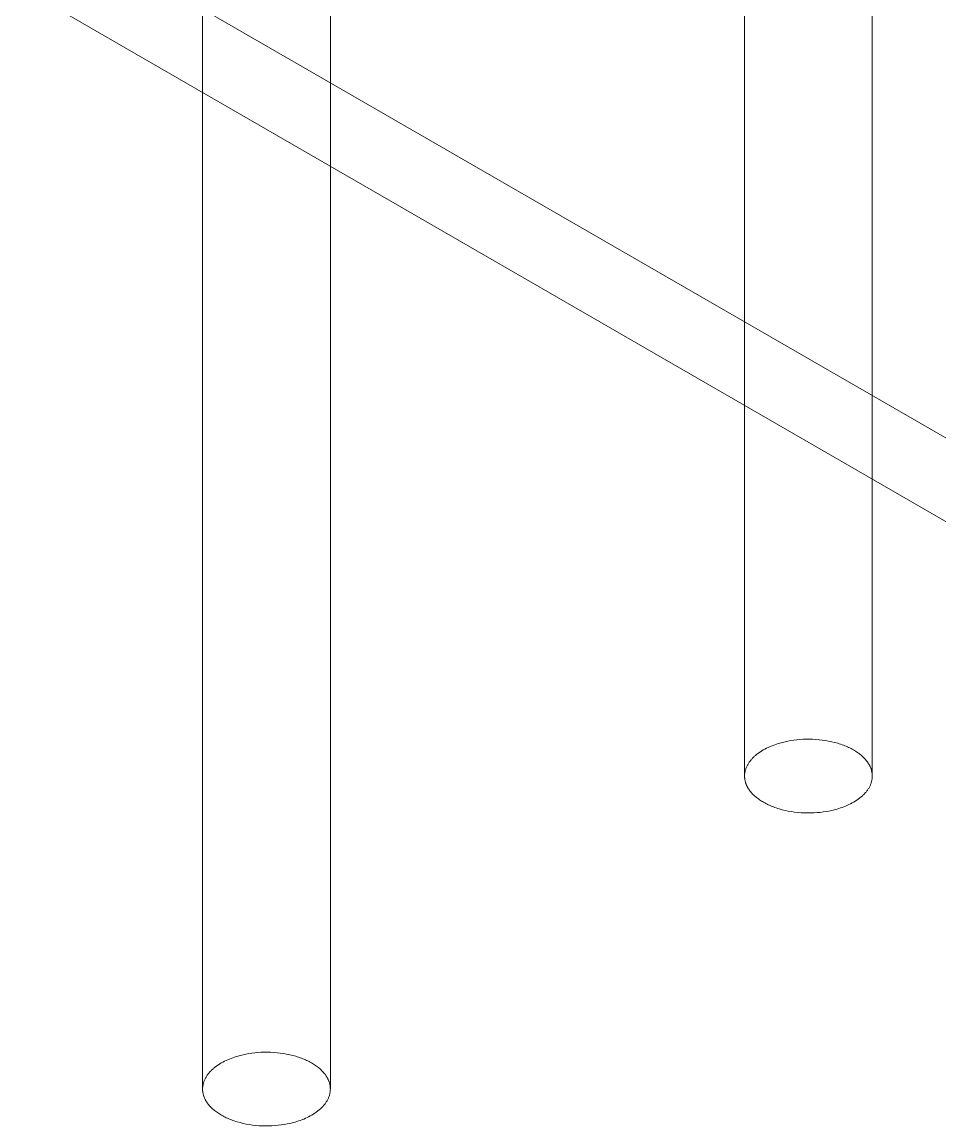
# Model space of a CAD drawing. Header units: millimetres. Extents: x -263 to 4879, y -277 to 2995.
# Drawn here: x 3962.8 to 4026.8, y 2009.5 to 2086.5 of the extents above; entities that cross this region are included whole.
import ezdxf

# ---------------------------------------------------------------- set-up
doc = ezdxf.new("R2010")
doc.units = ezdxf.units.MM
doc.layers.add('ZANO_R', color=7, linetype='Continuous', lineweight=0)

msp = doc.modelspace()

# ---------------------------------------------------------------- linework, layer by layer
at = {"layer": 'ZANO_R'}
for p, q in [((4013.203, 2033.898), (4013.203, 2121.267)), ((4022.123, 2121.262), (4022.123, 2033.898)), ((3975.359, 2012.049), (3975.359, 2099.417)), ((3984.279, 2099.412), (3984.279, 2012.049)), ((4096.858, 2017.308), (3962.753, 2094.733)), ((4096.858, 2011.482), (3962.753, 2088.907)), ((4015.071, 2035.994), (4015.189, 2036.041)), ((4015.189, 2036.041), (4015.308, 2036.085)), ((4015.308, 2036.085), (4015.427, 2036.127)), ((4015.427, 2036.127), (4015.548, 2036.165)), ((4015.548, 2036.165), (4015.669, 2036.202)), ((4015.669, 2036.202), (4015.849, 2036.251)), ((4015.849, 2036.251), (4016.035, 2036.296)), ((4016.035, 2036.296), (4016.229, 2036.337)), ((4016.229, 2036.337), (4016.428, 2036.373)), ((4016.428, 2036.373), (4016.633, 2036.404)), ((4016.633, 2036.404), (4016.843, 2036.43)), ((4016.843, 2036.43), (4017.058, 2036.45)), ((4017.058, 2036.45), (4017.277, 2036.464)), ((4017.277, 2036.464), (4017.499, 2036.472)), ((4017.499, 2036.472), (4017.724, 2036.473)), ((4017.724, 2036.473), (4017.95, 2036.468)), ((4017.95, 2036.468), (4018.177, 2036.456)), ((4018.177, 2036.456), (4018.404, 2036.438)), ((4018.404, 2036.438), (4018.629, 2036.412)), ((4018.629, 2036.412), (4018.853, 2036.38)), ((4018.853, 2036.38), (4019.074, 2036.341)), ((4019.074, 2036.341), (4019.291, 2036.296)), ((4019.291, 2036.296), (4019.503, 2036.244)), ((4019.503, 2036.244), (4019.71, 2036.186)), ((4019.71, 2036.186), (4019.811, 2036.155)), ((4019.811, 2036.155), (4019.911, 2036.123)), ((4019.911, 2036.123), (4020.009, 2036.089)), ((4020.009, 2036.089), (4020.105, 2036.053)), ((4020.105, 2036.053), (4020.199, 2036.017)), ((4013.847, 2035.232), (4013.889, 2035.27)), ((4013.889, 2035.27), (4013.931, 2035.308)), ((4013.931, 2035.308), (4013.974, 2035.346)), ((4013.974, 2035.346), (4014.018, 2035.382)), ((4014.018, 2035.382), (4014.064, 2035.419)), ((4014.064, 2035.419), (4014.11, 2035.455)), ((4014.11, 2035.455), (4014.205, 2035.525)), ((4014.205, 2035.525), (4014.304, 2035.592)), ((4014.304, 2035.592), (4014.406, 2035.657)), ((4014.406, 2035.657), (4014.511, 2035.72)), ((4014.511, 2035.72), (4014.618, 2035.78)), ((4014.618, 2035.78), (4014.728, 2035.837)), ((4014.728, 2035.837), (4014.841, 2035.892)), ((4014.841, 2035.892), (4014.955, 2035.945)), ((4014.955, 2035.945), (4015.071, 2035.994)), ((4020.199, 2036.017), (4020.291, 2035.979)), ((4020.291, 2035.979), (4020.381, 2035.94)), ((4020.381, 2035.94), (4020.469, 2035.9)), ((4020.469, 2035.9), (4020.555, 2035.859)), ((4020.555, 2035.859), (4020.638, 2035.817)), ((4020.638, 2035.817), (4020.72, 2035.774)), ((4020.72, 2035.774), (4020.799, 2035.73)), ((4020.799, 2035.73), (4020.875, 2035.685)), ((4020.875, 2035.685), (4020.95, 2035.639)), ((4020.95, 2035.639), (4021.022, 2035.593)), ((4021.022, 2035.593), (4021.091, 2035.546)), ((4021.091, 2035.546), (4021.158, 2035.498)), ((4021.158, 2035.498), (4021.223, 2035.45)), ((4021.223, 2035.45), (4021.285, 2035.401)), ((4021.285, 2035.401), (4021.345, 2035.352)), ((4021.345, 2035.352), (4021.402, 2035.302)), ((4021.402, 2035.302), (4021.457, 2035.252)), ((4021.457, 2035.252), (4021.51, 2035.202)), ((4013.315, 2034.472), (4013.334, 2034.517)), ((4013.334, 2034.517), (4013.353, 2034.561)), ((4013.353, 2034.561), (4013.375, 2034.605)), ((4013.375, 2034.605), (4013.397, 2034.649)), ((4013.397, 2034.649), (4013.421, 2034.693)), ((4013.421, 2034.693), (4013.446, 2034.737)), ((4013.446, 2034.737), (4013.473, 2034.78)), ((4013.473, 2034.78), (4013.5, 2034.823)), ((4013.5, 2034.823), (4013.529, 2034.865)), ((4013.529, 2034.865), (4013.56, 2034.908)), ((4013.56, 2034.908), (4013.592, 2034.949)), ((4013.592, 2034.949), (4013.625, 2034.991)), ((4013.625, 2034.991), (4013.659, 2035.032)), ((4013.659, 2035.032), (4013.694, 2035.073)), ((4013.694, 2035.073), (4013.731, 2035.113)), ((4013.731, 2035.113), (4013.768, 2035.153)), ((4013.768, 2035.153), (4013.807, 2035.193)), ((4013.807, 2035.193), (4013.847, 2035.232)), ((4021.51, 2035.202), (4021.56, 2035.151)), ((4021.56, 2035.151), (4021.607, 2035.101)), ((4021.607, 2035.101), (4021.652, 2035.05)), ((4021.652, 2035.05), (4021.704, 2034.989)), ((4021.704, 2034.989), (4021.753, 2034.926)), ((4021.753, 2034.926), (4021.776, 2034.894)), ((4021.776, 2034.894), (4021.799, 2034.862)), ((4021.799, 2034.862), (4021.821, 2034.83)), ((4021.821, 2034.83), (4021.843, 2034.797)), ((4021.843, 2034.797), (4021.864, 2034.764)), ((4021.864, 2034.764), (4021.884, 2034.73)), ((4021.884, 2034.73), (4021.904, 2034.697)), ((4021.904, 2034.697), (4021.922, 2034.662)), ((4021.922, 2034.662), (4021.94, 2034.628)), ((4021.94, 2034.628), (4021.958, 2034.593)), ((4021.958, 2034.593), (4021.974, 2034.558)), ((4021.974, 2034.558), (4021.99, 2034.523)), ((4021.99, 2034.523), (4022.005, 2034.488)), ((4022.005, 2034.488), (4022.019, 2034.452)), ((4013.204, 2033.859), (4013.203, 2033.898)), ((4013.204, 2033.934), (4013.205, 2033.978)), ((4013.205, 2033.82), (4013.204, 2033.859)), ((4013.205, 2033.978), (4013.208, 2034.023)), ((4013.208, 2033.78), (4013.205, 2033.82)), ((4013.208, 2034.023), (4013.213, 2034.068)), ((4013.211, 2033.741), (4013.208, 2033.78)), ((4013.216, 2033.702), (4013.211, 2033.741)), ((4013.213, 2034.068), (4013.219, 2034.113)), ((4013.219, 2034.113), (4013.226, 2034.158)), ((4013.226, 2034.158), (4013.235, 2034.203)), ((4013.235, 2034.203), (4013.245, 2034.248)), ((4013.245, 2034.248), (4013.256, 2034.293)), ((4013.256, 2034.293), (4013.269, 2034.338)), ((4013.269, 2034.338), (4013.283, 2034.383)), ((4013.283, 2034.383), (4013.298, 2034.428)), ((4013.298, 2034.428), (4013.315, 2034.472)), ((4022.019, 2034.452), (4022.032, 2034.416)), ((4022.032, 2034.416), (4022.045, 2034.379)), ((4022.045, 2034.379), (4022.056, 2034.343)), ((4022.056, 2034.343), (4022.067, 2034.306)), ((4022.067, 2034.306), (4022.077, 2034.269)), ((4022.077, 2034.269), (4022.086, 2034.232)), ((4022.086, 2034.232), (4022.094, 2034.195)), ((4022.094, 2034.195), (4022.101, 2034.157)), ((4022.101, 2034.157), (4022.107, 2034.119)), ((4022.112, 2033.717), (4022.106, 2033.671)), ((4022.107, 2034.119), (4022.112, 2034.081)), ((4022.112, 2034.081), (4022.116, 2034.043)), ((4022.117, 2033.762), (4022.112, 2033.717)), ((4022.116, 2034.043), (4022.119, 2034.005)), ((4022.12, 2033.808), (4022.117, 2033.762)), ((4022.119, 2034.005), (4022.122, 2033.967)), ((4022.123, 2033.853), (4022.12, 2033.808)), ((4022.122, 2033.967), (4022.123, 2033.928)), ((4022.123, 2033.898), (4022.123, 2033.853)), ((4013.222, 2033.664), (4013.216, 2033.702)), ((4013.228, 2033.625), (4013.222, 2033.664)), ((4013.236, 2033.587), (4013.228, 2033.625)), ((4013.245, 2033.549), (4013.236, 2033.587)), ((4013.254, 2033.511), (4013.245, 2033.549)), ((4013.265, 2033.473), (4013.254, 2033.511)), ((4013.276, 2033.435), (4013.265, 2033.473)), ((4013.288, 2033.398), (4013.276, 2033.435)), ((4013.301, 2033.361), (4013.288, 2033.398)), ((4013.316, 2033.324), (4013.301, 2033.361)), ((4013.33, 2033.288), (4013.316, 2033.324)), ((4013.346, 2033.251), (4013.33, 2033.288)), ((4013.363, 2033.216), (4013.346, 2033.251)), ((4013.38, 2033.18), (4013.363, 2033.216)), ((4013.399, 2033.145), (4013.38, 2033.18)), ((4013.418, 2033.11), (4013.399, 2033.145)), ((4013.437, 2033.075), (4013.418, 2033.11)), ((4013.458, 2033.04), (4013.437, 2033.075)), ((4013.479, 2033.006), (4013.458, 2033.04)), ((4013.501, 2032.973), (4013.479, 2033.006)), ((4013.524, 2032.939), (4013.501, 2032.973)), ((4013.547, 2032.906), (4013.524, 2032.939)), ((4021.812, 2032.954), (4021.782, 2032.911)), ((4021.841, 2032.997), (4021.812, 2032.954)), ((4021.869, 2033.041), (4021.841, 2032.997)), ((4021.895, 2033.085), (4021.869, 2033.041)), ((4021.919, 2033.129), (4021.895, 2033.085)), ((4021.943, 2033.173), (4021.919, 2033.129)), ((4021.965, 2033.218), (4021.943, 2033.173)), ((4021.985, 2033.263), (4021.965, 2033.218)), ((4022.004, 2033.308), (4021.985, 2033.263)), ((4022.022, 2033.353), (4022.004, 2033.308)), ((4022.038, 2033.398), (4022.022, 2033.353)), ((4022.053, 2033.444), (4022.038, 2033.398)), ((4022.066, 2033.489), (4022.053, 2033.444)), ((4022.078, 2033.535), (4022.066, 2033.489)), ((4022.089, 2033.58), (4022.078, 2033.535)), ((4022.098, 2033.626), (4022.089, 2033.58)), ((4022.106, 2033.671), (4022.098, 2033.626)), ((4013.571, 2032.874), (4013.547, 2032.906)), ((4013.596, 2032.842), (4013.571, 2032.874)), ((4013.621, 2032.81), (4013.596, 2032.842)), ((4013.674, 2032.747), (4013.621, 2032.81)), ((4013.719, 2032.696), (4013.674, 2032.747)), ((4013.767, 2032.646), (4013.719, 2032.696)), ((4013.817, 2032.595), (4013.767, 2032.646)), ((4013.869, 2032.545), (4013.817, 2032.595)), ((4013.924, 2032.495), (4013.869, 2032.545)), ((4013.981, 2032.445), (4013.924, 2032.495)), ((4014.041, 2032.396), (4013.981, 2032.445)), ((4014.103, 2032.347), (4014.041, 2032.396)), ((4014.168, 2032.299), (4014.103, 2032.347)), ((4014.235, 2032.251), (4014.168, 2032.299)), ((4014.305, 2032.204), (4014.235, 2032.251)), ((4014.377, 2032.158), (4014.305, 2032.204)), ((4021.037, 2032.215), (4020.935, 2032.148)), ((4021.137, 2032.283), (4021.037, 2032.215)), ((4021.233, 2032.355), (4021.137, 2032.283)), ((4021.279, 2032.391), (4021.233, 2032.355)), ((4021.325, 2032.428), (4021.279, 2032.391)), ((4021.369, 2032.466), (4021.325, 2032.428)), ((4021.412, 2032.504), (4021.369, 2032.466)), ((4021.455, 2032.542), (4021.412, 2032.504)), ((4021.496, 2032.582), (4021.455, 2032.542)), ((4021.536, 2032.621), (4021.496, 2032.582)), ((4021.575, 2032.661), (4021.536, 2032.621)), ((4021.612, 2032.702), (4021.575, 2032.661)), ((4021.649, 2032.743), (4021.612, 2032.702)), ((4021.684, 2032.784), (4021.649, 2032.743)), ((4021.718, 2032.826), (4021.684, 2032.784)), ((4021.751, 2032.869), (4021.718, 2032.826)), ((4021.782, 2032.911), (4021.751, 2032.869)), ((4014.451, 2032.112), (4014.377, 2032.158)), ((4014.528, 2032.067), (4014.451, 2032.112)), ((4014.607, 2032.023), (4014.528, 2032.067)), ((4014.688, 2031.98), (4014.607, 2032.023)), ((4014.772, 2031.938), (4014.688, 2031.98)), ((4014.858, 2031.897), (4014.772, 2031.938)), ((4014.946, 2031.857), (4014.858, 2031.897)), ((4015.036, 2031.818), (4014.946, 2031.857)), ((4015.128, 2031.78), (4015.036, 2031.818)), ((4015.222, 2031.744), (4015.128, 2031.78)), ((4015.318, 2031.708), (4015.222, 2031.744)), ((4015.416, 2031.674), (4015.318, 2031.708)), ((4015.515, 2031.642), (4015.416, 2031.674)), ((4015.616, 2031.611), (4015.515, 2031.642)), ((4015.823, 2031.553), (4015.616, 2031.611)), ((4016.036, 2031.501), (4015.823, 2031.553)), ((4016.253, 2031.456), (4016.036, 2031.501)), ((4016.473, 2031.417), (4016.253, 2031.456)), ((4016.697, 2031.385), (4016.473, 2031.417)), ((4018.898, 2031.424), (4018.693, 2031.393)), ((4019.098, 2031.46), (4018.898, 2031.424)), ((4019.291, 2031.501), (4019.098, 2031.46)), ((4019.478, 2031.546), (4019.291, 2031.501)), ((4019.658, 2031.595), (4019.478, 2031.546)), ((4019.78, 2031.632), (4019.658, 2031.595)), ((4019.902, 2031.671), (4019.78, 2031.632)), ((4020.023, 2031.714), (4019.902, 2031.671)), ((4020.143, 2031.758), (4020.023, 2031.714)), ((4020.262, 2031.806), (4020.143, 2031.758)), ((4020.38, 2031.856), (4020.262, 2031.806)), ((4020.495, 2031.909), (4020.38, 2031.856)), ((4020.609, 2031.965), (4020.495, 2031.909)), ((4020.72, 2032.023), (4020.609, 2031.965)), ((4020.829, 2032.085), (4020.72, 2032.023)), ((4020.935, 2032.148), (4020.829, 2032.085)), ((4016.923, 2031.359), (4016.697, 2031.385)), ((4017.15, 2031.341), (4016.923, 2031.359)), ((4017.376, 2031.329), (4017.15, 2031.341)), ((4017.603, 2031.324), (4017.376, 2031.329)), ((4017.827, 2031.325), (4017.603, 2031.324)), ((4018.049, 2031.333), (4017.827, 2031.325)), ((4018.268, 2031.347), (4018.049, 2031.333)), ((4018.483, 2031.367), (4018.268, 2031.347)), ((4018.693, 2031.393), (4018.483, 2031.367)), ((3978.004, 2014.401), (3978.191, 2014.446)), ((3978.191, 2014.446), (3978.384, 2014.487)), ((3978.384, 2014.487), (3978.583, 2014.523)), ((3978.583, 2014.523), (3978.789, 2014.554)), ((3978.789, 2014.554), (3978.999, 2014.58)), ((3978.999, 2014.58), (3979.214, 2014.6)), ((3979.214, 2014.6), (3979.433, 2014.614)), ((3979.433, 2014.614), (3979.655, 2014.622)), ((3979.655, 2014.622), (3979.879, 2014.624)), ((3979.879, 2014.624), (3980.105, 2014.619)), ((3980.105, 2014.619), (3980.332, 2014.607)), ((3980.332, 2014.607), (3980.559, 2014.588)), ((3980.559, 2014.588), (3980.785, 2014.563)), ((3980.785, 2014.563), (3981.008, 2014.531)), ((3981.008, 2014.531), (3981.229, 2014.492)), ((3981.229, 2014.492), (3981.446, 2014.446)), ((3981.446, 2014.446), (3981.659, 2014.395)), ((3976.265, 2013.605), (3976.36, 2013.675)), ((3976.36, 2013.675), (3976.459, 2013.743)), ((3976.459, 2013.743), (3976.561, 2013.808)), ((3976.561, 2013.808), (3976.666, 2013.87)), ((3976.666, 2013.87), (3976.774, 2013.93)), ((3976.774, 2013.93), (3976.884, 2013.988)), ((3976.884, 2013.988), (3976.996, 2014.043)), ((3976.996, 2014.043), (3977.111, 2014.095)), ((3977.111, 2014.095), (3977.227, 2014.144)), ((3977.227, 2014.144), (3977.344, 2014.191)), ((3977.344, 2014.191), (3977.463, 2014.235)), ((3977.463, 2014.235), (3977.583, 2014.277)), ((3977.583, 2014.277), (3977.703, 2014.316)), ((3977.703, 2014.316), (3977.824, 2014.352)), ((3977.824, 2014.352), (3978.004, 2014.401)), ((3981.659, 2014.395), (3981.866, 2014.337)), ((3981.866, 2014.337), (3981.967, 2014.306)), ((3981.967, 2014.306), (3982.066, 2014.273)), ((3982.066, 2014.273), (3982.164, 2014.239)), ((3982.164, 2014.239), (3982.26, 2014.204)), ((3982.26, 2014.204), (3982.354, 2014.167)), ((3982.354, 2014.167), (3982.446, 2014.13)), ((3982.446, 2014.13), (3982.536, 2014.091)), ((3982.536, 2014.091), (3982.624, 2014.051)), ((3982.624, 2014.051), (3982.71, 2014.01)), ((3982.71, 2014.01), (3982.794, 2013.967)), ((3982.794, 2013.967), (3982.875, 2013.924)), ((3982.875, 2013.924), (3982.954, 2013.88)), ((3982.954, 2013.88), (3983.031, 2013.835)), ((3983.031, 2013.835), (3983.105, 2013.79)), ((3983.105, 2013.79), (3983.177, 2013.743)), ((3983.177, 2013.743), (3983.247, 2013.696)), ((3983.247, 2013.696), (3983.314, 2013.649)), ((3975.601, 2012.887), (3975.628, 2012.93)), ((3975.628, 2012.93), (3975.656, 2012.973)), ((3975.656, 2012.973), (3975.685, 2013.016)), ((3975.685, 2013.016), (3975.715, 2013.058)), ((3975.715, 2013.058), (3975.747, 2013.1)), ((3975.747, 2013.1), (3975.78, 2013.141)), ((3975.78, 2013.141), (3975.814, 2013.183)), ((3975.814, 2013.183), (3975.85, 2013.223)), ((3975.85, 2013.223), (3975.886, 2013.264)), ((3975.886, 2013.264), (3975.924, 2013.304)), ((3975.924, 2013.304), (3975.963, 2013.343)), ((3975.963, 2013.343), (3976.003, 2013.382)), ((3976.003, 2013.382), (3976.044, 2013.421)), ((3976.044, 2013.421), (3976.086, 2013.458)), ((3976.086, 2013.458), (3976.129, 2013.496)), ((3976.129, 2013.496), (3976.174, 2013.533)), ((3976.174, 2013.533), (3976.219, 2013.569)), ((3976.219, 2013.569), (3976.265, 2013.605)), ((3983.314, 2013.649), (3983.378, 2013.6)), ((3983.378, 2013.6), (3983.441, 2013.552)), ((3983.441, 2013.552), (3983.5, 2013.502)), ((3983.5, 2013.502), (3983.558, 2013.453)), ((3983.558, 2013.453), (3983.613, 2013.403)), ((3983.613, 2013.403), (3983.665, 2013.352)), ((3983.665, 2013.352), (3983.715, 2013.302)), ((3983.715, 2013.302), (3983.763, 2013.251)), ((3983.763, 2013.251), (3983.808, 2013.2)), ((3983.808, 2013.2), (3983.859, 2013.139)), ((3983.859, 2013.139), (3983.908, 2013.077)), ((3983.908, 2013.077), (3983.932, 2013.045)), ((3983.932, 2013.045), (3983.955, 2013.013)), ((3983.955, 2013.013), (3983.977, 2012.98)), ((3983.977, 2012.98), (3983.998, 2012.947)), ((3983.998, 2012.947), (3984.019, 2012.914)), ((3984.019, 2012.914), (3984.04, 2012.881)), ((3975.361, 2012.129), (3975.364, 2012.174)), ((3975.364, 2012.174), (3975.368, 2012.219)), ((3975.368, 2012.219), (3975.374, 2012.264)), ((3975.374, 2012.264), (3975.381, 2012.309)), ((3975.381, 2012.309), (3975.39, 2012.354)), ((3975.39, 2012.354), (3975.4, 2012.399)), ((3975.4, 2012.399), (3975.411, 2012.444)), ((3975.411, 2012.444), (3975.424, 2012.489)), ((3975.424, 2012.489), (3975.438, 2012.534)), ((3975.438, 2012.534), (3975.454, 2012.578)), ((3975.454, 2012.578), (3975.471, 2012.623)), ((3975.471, 2012.623), (3975.489, 2012.667)), ((3975.489, 2012.667), (3975.509, 2012.712)), ((3975.509, 2012.712), (3975.53, 2012.756)), ((3975.53, 2012.756), (3975.552, 2012.8)), ((3975.552, 2012.8), (3975.576, 2012.844)), ((3975.576, 2012.844), (3975.601, 2012.887)), ((3984.04, 2012.881), (3984.059, 2012.847)), ((3984.059, 2012.847), (3984.078, 2012.813)), ((3984.078, 2012.813), (3984.096, 2012.778)), ((3984.096, 2012.778), (3984.113, 2012.744)), ((3984.113, 2012.744), (3984.13, 2012.709)), ((3984.13, 2012.709), (3984.145, 2012.674)), ((3984.145, 2012.674), (3984.16, 2012.638)), ((3984.16, 2012.638), (3984.175, 2012.602)), ((3984.175, 2012.602), (3984.188, 2012.566)), ((3984.188, 2012.566), (3984.2, 2012.53)), ((3984.2, 2012.53), (3984.212, 2012.493)), ((3984.212, 2012.493), (3984.222, 2012.457)), ((3984.222, 2012.457), (3984.232, 2012.42)), ((3984.232, 2012.42), (3984.241, 2012.382)), ((3984.241, 2012.382), (3984.249, 2012.345)), ((3984.249, 2012.345), (3984.256, 2012.308)), ((3984.256, 2012.308), (3984.262, 2012.27)), ((3984.262, 2012.27), (3984.267, 2012.232)), ((3984.267, 2012.232), (3984.272, 2012.194)), ((3984.272, 2012.194), (3984.275, 2012.156)), ((3984.275, 2012.156), (3984.277, 2012.117)), ((3975.359, 2012.084), (3975.361, 2012.129)), ((3975.359, 2012.009), (3975.359, 2012.049)), ((3975.361, 2011.97), (3975.359, 2012.009)), ((3975.363, 2011.931), (3975.361, 2011.97)), ((3975.367, 2011.892), (3975.363, 2011.931)), ((3975.372, 2011.853), (3975.367, 2011.892)), ((3975.377, 2011.814), (3975.372, 2011.853)), ((3975.384, 2011.776), (3975.377, 2011.814)), ((3975.391, 2011.737), (3975.384, 2011.776)), ((3975.4, 2011.699), (3975.391, 2011.737)), ((3975.41, 2011.661), (3975.4, 2011.699)), ((3975.42, 2011.623), (3975.41, 2011.661)), ((3975.431, 2011.586), (3975.42, 2011.623)), ((3975.444, 2011.548), (3975.431, 2011.586)), ((3975.457, 2011.511), (3975.444, 2011.548)), ((3975.471, 2011.475), (3975.457, 2011.511)), ((3975.486, 2011.438), (3975.471, 2011.475)), ((3975.502, 2011.402), (3975.486, 2011.438)), ((3975.518, 2011.366), (3975.502, 2011.402)), ((3975.536, 2011.33), (3975.518, 2011.366)), ((3984.12, 2011.368), (3984.098, 2011.324)), ((3984.141, 2011.413), (3984.12, 2011.368)), ((3984.16, 2011.458), (3984.141, 2011.413)), ((3984.177, 2011.503), (3984.16, 2011.458)), ((3984.194, 2011.549), (3984.177, 2011.503)), ((3984.209, 2011.594), (3984.194, 2011.549)), ((3984.222, 2011.639), (3984.209, 2011.594)), ((3984.234, 2011.685), (3984.222, 2011.639)), ((3984.244, 2011.731), (3984.234, 2011.685)), ((3984.254, 2011.776), (3984.244, 2011.731)), ((3984.261, 2011.822), (3984.254, 2011.776)), ((3984.268, 2011.867), (3984.261, 2011.822)), ((3984.272, 2011.913), (3984.268, 2011.867)), ((3984.276, 2011.958), (3984.272, 2011.913)), ((3984.278, 2012.004), (3984.276, 2011.958)), ((3984.277, 2012.117), (3984.278, 2012.079)), ((3984.279, 2012.049), (3984.278, 2012.004)), ((3975.554, 2011.295), (3975.536, 2011.33)), ((3975.573, 2011.26), (3975.554, 2011.295)), ((3975.593, 2011.225), (3975.573, 2011.26)), ((3975.614, 2011.191), (3975.593, 2011.225)), ((3975.635, 2011.157), (3975.614, 2011.191)), ((3975.657, 2011.123), (3975.635, 2011.157)), ((3975.68, 2011.09), (3975.657, 2011.123)), ((3975.703, 2011.057), (3975.68, 2011.09)), ((3975.727, 2011.024), (3975.703, 2011.057)), ((3975.752, 2010.992), (3975.727, 2011.024)), ((3975.777, 2010.96), (3975.752, 2010.992)), ((3975.829, 2010.897), (3975.777, 2010.96)), ((3975.875, 2010.847), (3975.829, 2010.897)), ((3975.922, 2010.796), (3975.875, 2010.847)), ((3975.972, 2010.745), (3975.922, 2010.796)), ((3976.025, 2010.695), (3975.972, 2010.745)), ((3976.08, 2010.645), (3976.025, 2010.695)), ((3976.137, 2010.596), (3976.08, 2010.645)), ((3976.197, 2010.546), (3976.137, 2010.596)), ((3983.524, 2010.616), (3983.48, 2010.579)), ((3983.568, 2010.654), (3983.524, 2010.616)), ((3983.61, 2010.693), (3983.568, 2010.654)), ((3983.651, 2010.732), (3983.61, 2010.693)), ((3983.691, 2010.772), (3983.651, 2010.732)), ((3983.73, 2010.812), (3983.691, 2010.772)), ((3983.768, 2010.852), (3983.73, 2010.812)), ((3983.804, 2010.893), (3983.768, 2010.852)), ((3983.84, 2010.935), (3983.804, 2010.893)), ((3983.874, 2010.977), (3983.84, 2010.935)), ((3983.906, 2011.019), (3983.874, 2010.977)), ((3983.938, 2011.062), (3983.906, 2011.019)), ((3983.968, 2011.105), (3983.938, 2011.062)), ((3983.997, 2011.148), (3983.968, 2011.105)), ((3984.024, 2011.191), (3983.997, 2011.148)), ((3984.05, 2011.235), (3984.024, 2011.191)), ((3984.075, 2011.279), (3984.05, 2011.235)), ((3984.098, 2011.324), (3984.075, 2011.279)), ((3976.259, 2010.498), (3976.197, 2010.546)), ((3976.324, 2010.449), (3976.259, 2010.498)), ((3976.391, 2010.402), (3976.324, 2010.449)), ((3976.46, 2010.355), (3976.391, 2010.402)), ((3976.532, 2010.308), (3976.46, 2010.355)), ((3976.607, 2010.263), (3976.532, 2010.308)), ((3976.683, 2010.218), (3976.607, 2010.263)), ((3976.762, 2010.174), (3976.683, 2010.218)), ((3976.844, 2010.131), (3976.762, 2010.174)), ((3976.927, 2010.088), (3976.844, 2010.131)), ((3977.013, 2010.047), (3976.927, 2010.088)), ((3977.101, 2010.007), (3977.013, 2010.047)), ((3977.191, 2009.968), (3977.101, 2010.007)), ((3977.283, 2009.931), (3977.191, 2009.968)), ((3977.377, 2009.894), (3977.283, 2009.931)), ((3977.473, 2009.859), (3977.377, 2009.894)), ((3977.571, 2009.825), (3977.473, 2009.859)), ((3977.671, 2009.792), (3977.571, 2009.825)), ((3982.057, 2009.822), (3981.936, 2009.782)), ((3982.179, 2009.864), (3982.057, 2009.822)), ((3982.299, 2009.909), (3982.179, 2009.864)), ((3982.418, 2009.956), (3982.299, 2009.909)), ((3982.535, 2010.007), (3982.418, 2009.956)), ((3982.651, 2010.06), (3982.535, 2010.007)), ((3982.764, 2010.115), (3982.651, 2010.06)), ((3982.876, 2010.174), (3982.764, 2010.115)), ((3982.984, 2010.235), (3982.876, 2010.174)), ((3983.09, 2010.299), (3982.984, 2010.235)), ((3983.193, 2010.365), (3983.09, 2010.299)), ((3983.292, 2010.434), (3983.193, 2010.365)), ((3983.388, 2010.505), (3983.292, 2010.434)), ((3983.435, 2010.541), (3983.388, 2010.505)), ((3983.48, 2010.579), (3983.435, 2010.541)), ((3977.772, 2009.761), (3977.671, 2009.792)), ((3977.979, 2009.703), (3977.772, 2009.761)), ((3978.191, 2009.652), (3977.979, 2009.703)), ((3978.408, 2009.606), (3978.191, 2009.652)), ((3978.629, 2009.567), (3978.408, 2009.606)), ((3978.853, 2009.535), (3978.629, 2009.567)), ((3979.078, 2009.51), (3978.853, 2009.535)), ((3979.305, 2009.491), (3979.078, 2009.51)), ((3979.532, 2009.479), (3979.305, 2009.491)), ((3979.758, 2009.474), (3979.532, 2009.479)), ((3979.983, 2009.476), (3979.758, 2009.474)), ((3980.205, 2009.484), (3979.983, 2009.476)), ((3980.423, 2009.498), (3980.205, 2009.484)), ((3980.638, 2009.518), (3980.423, 2009.498)), ((3980.849, 2009.544), (3980.638, 2009.518)), ((3981.054, 2009.575), (3980.849, 2009.544)), ((3981.253, 2009.611), (3981.054, 2009.575)), ((3981.447, 2009.652), (3981.253, 2009.611)), ((3981.633, 2009.697), (3981.447, 2009.652)), ((3981.813, 2009.746), (3981.633, 2009.697)), ((3981.936, 2009.782), (3981.813, 2009.746))]:
    msp.add_line(p, q, dxfattribs=at)

doc.saveas('drawing.dxf')
